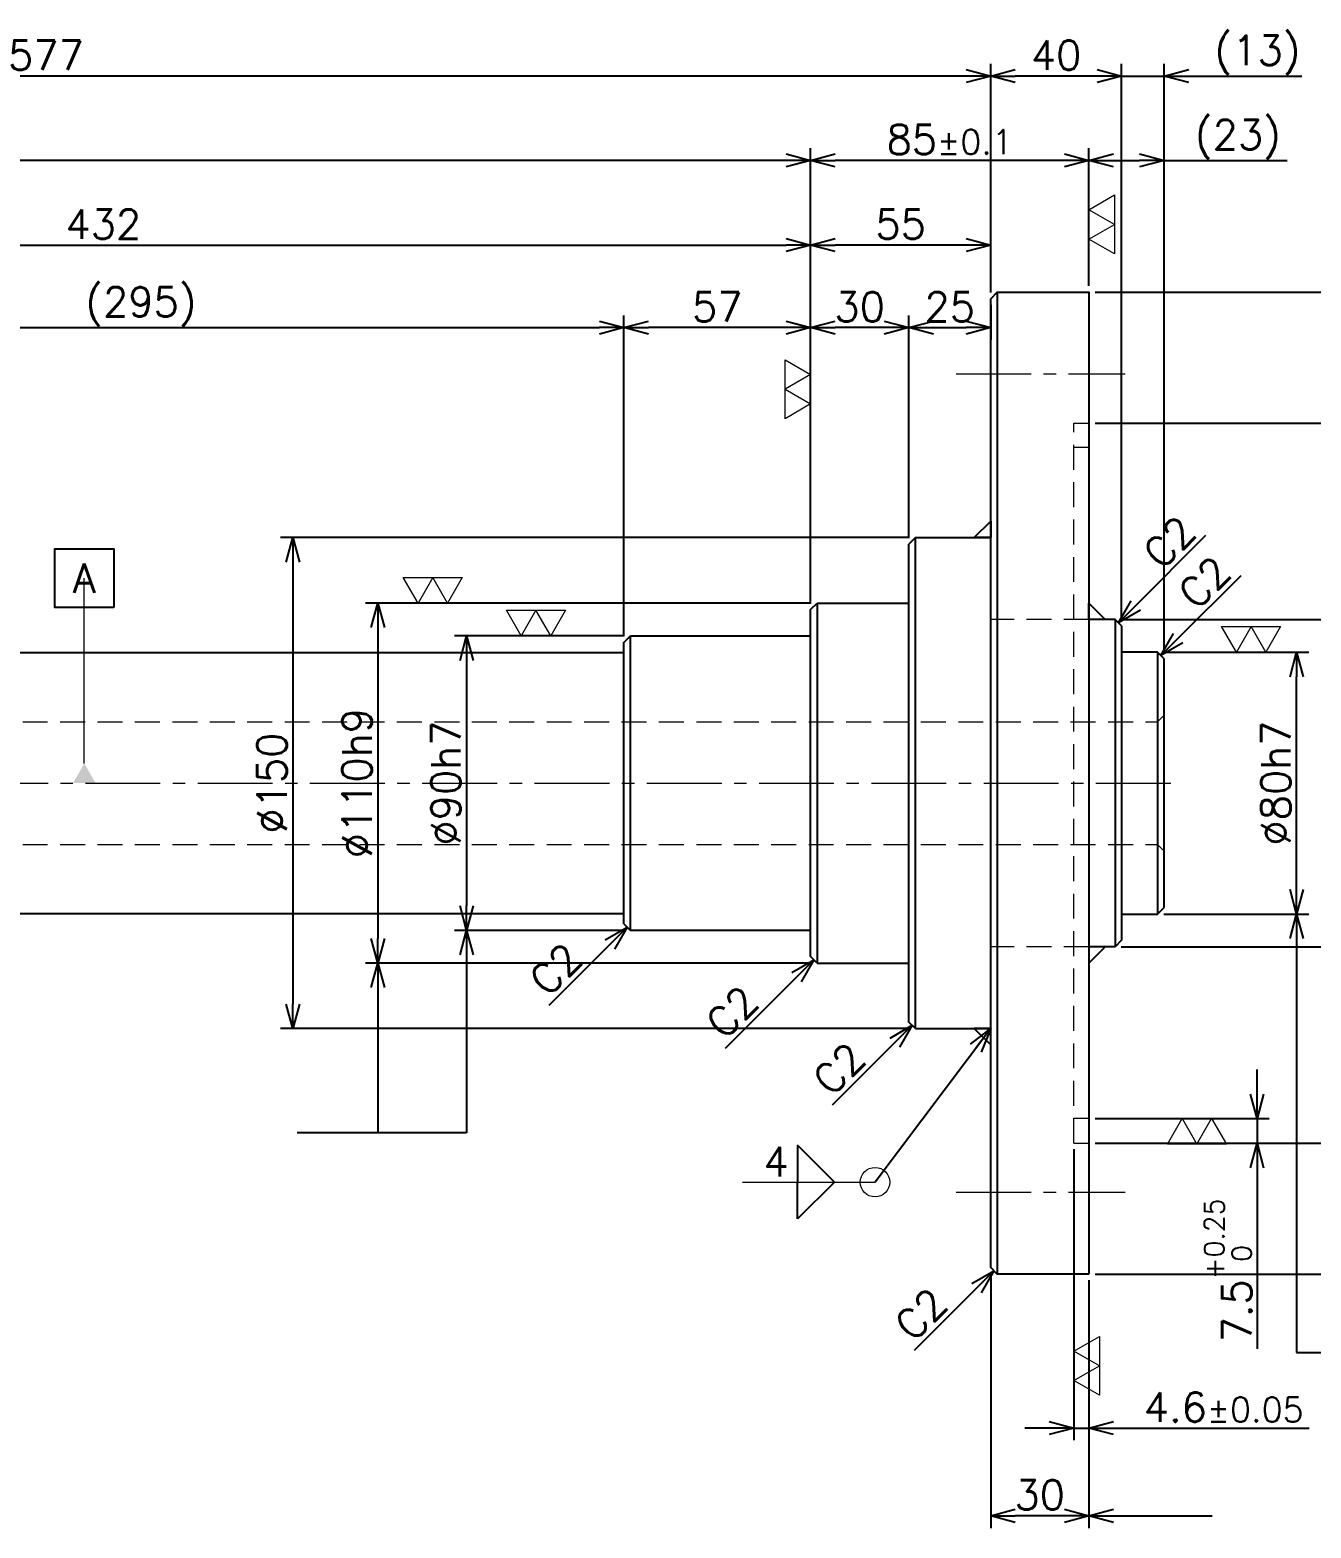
# Model space of a CAD drawing. Header units: millimetres. Extents: x 0 to 1764, y -17 to 1242.
# Drawn here: x 758.7 to 1149.9, y 424.6 to 882.3 of the extents above; entities that cross this region are included whole.
import ezdxf
from ezdxf import colors
from ezdxf.entities.mleader import LeaderData, LeaderLine
from ezdxf.enums import TextEntityAlignment as Align
from ezdxf.math import Vec2, Vec3

# ---------------------------------------------------------------- set-up
doc = ezdxf.new("R2010")
doc.units = ezdxf.units.MM
doc.header["$LTSCALE"] = 1.2
doc.header["$PDMODE"] = 99
doc.header["$PDSIZE"] = 1
doc.linetypes.add('CENTER2', pattern=[28.575, 19.05, -3.175, 3.175, -3.175])
doc.linetypes.add('HIDDEN', pattern=[9.525, 6.35, -3.175])
for name, color, linetype, lineweight in [('04_HIDDEN', 2, 'HIDDEN', 13), ('05_CENTER', 4, 'CENTER2', 13), ('07_TEXT', 3, 'Continuous', 13), ('08_DIM', 3, 'Continuous', 13)]:
    doc.layers.add(name, color=color, linetype=linetype, lineweight=lineweight)
doc.styles.add('KSS_TXT', font='txt.shx', dxfattribs={"bigfont": 'extfont2.shx'})
doc.styles.add('KSS_TXT_S', font='txt.shx', dxfattribs={"height": 2, "bigfont": 'extfont2.shx'})
doc.styles.get("Standard").update_dxf_attribs({"font": 'txt.shx', "bigfont": 'extfont2.shx'})
doc.dimstyles.new('KSS_DIM', dxfattribs={"dimscale": 3, "dimtxt": 3, "dimasz": 2.5, "dimexe": 1.25, "dimexo": 0.625, "dimtad": 1, "dimdsep": 46, "dimtxsty": 'KSS_TXT', "dimblk": 'OPEN30', "dimcen": 0, "dimazin": 2, "dimtfac": 0.75, "dimtmove": 0, "dimatfit": 3, "dimldrblk": 'OPEN30', "dimfxl": 1.25, "dimtolj": 1, "dimarcsym": 0})

# ---------------------------------------------------------------- blocks, each defined once
blk = doc.blocks.new('p1ba02')
for p, q in [((-1.5, 2.6), (1.5, 2.6)), ((0, 0), (-1.5, 2.6)), ((1.5, 2.6), (0, 0)), ((3, 0), (1.5, 2.6)), ((1.5, 2.6), (4.5, 2.6)), ((4.5, 2.6), (3, 0))]:
    blk.add_line(p, q)
blk = doc.blocks.new('_Open30')
at = {"color": 0, "linetype": 'ByBlock', "lineweight": -2}
for p, q in [((-1, 0.268), (0, 0)), ((0, 0), (-1, -0.268)), ((0, 0), (-1, 0))]:
    blk.add_line(p, q, dxfattribs=at)
blk = doc.blocks.new('*D171')
at = {"layer": '08_DIM', "color": 0, "lineweight": -2, "transparency": 16777216}
for p, q in [((645.06, 694.06), (645.06, 795.08)), ((940.06, 697.06), (940.06, 795.08)), ((652.56, 791.33), (932.56, 791.33))]:
    blk.add_line(p, q, dxfattribs=at)
at = {"layer": 'Defpoints', "color": 0, "transparency": 16777216}
for p in [(940.06, 791.33), (645.06, 692.18), (940.06, 695.18)]:
    blk.add_point(p, dxfattribs=at)
at = {"layer": '08_DIM', "color": 0, "lineweight": -2, "transparency": 16777216, "xscale": 7.5, "yscale": 7.5, "zscale": 7.5, "rotation": 180}
blk.add_blockref('_Open30', (645.06, 791.33), dxfattribs=at)
at = {"layer": '08_DIM', "color": 0, "lineweight": -2, "transparency": 16777216, "xscale": 7.5, "yscale": 7.5, "zscale": 7.5}
blk.add_blockref('_Open30', (940.06, 791.33), dxfattribs=at)
at = {"layer": '08_DIM', "color": 0, "transparency": 16777216, "insert": (792.56, 797.72), "char_height": 9, "attachment_point": 5, "style": 'KSS_TXT'}
blk.add_mtext('\\A1;(295)', dxfattribs=at)
blk = doc.blocks.new('*D172')
at = {"layer": '08_DIM', "color": 0, "lineweight": -2, "transparency": 16777216}
for p, q in [((565.06, 692.06), (565.06, 820.31)), ((997.06, 707.06), (997.06, 820.31)), ((572.56, 816.56), (989.56, 816.56))]:
    blk.add_line(p, q, dxfattribs=at)
at = {"layer": 'Defpoints', "color": 0, "transparency": 16777216}
for p in [(997.06, 816.56), (997.06, 705.18), (565.06, 690.18)]:
    blk.add_point(p, dxfattribs=at)
at = {"layer": '08_DIM', "color": 0, "lineweight": -2, "transparency": 16777216, "xscale": 7.5, "yscale": 7.5, "zscale": 7.5, "rotation": 180}
blk.add_blockref('_Open30', (565.06, 816.56), dxfattribs=at)
at = {"layer": '08_DIM', "color": 0, "lineweight": -2, "transparency": 16777216, "xscale": 7.5, "yscale": 7.5, "zscale": 7.5}
blk.add_blockref('_Open30', (997.06, 816.56), dxfattribs=at)
at = {"layer": '08_DIM', "color": 0, "transparency": 16777216, "insert": (781.06, 822.94), "char_height": 9, "attachment_point": 5, "style": 'KSS_TXT'}
blk.add_mtext('\\A1;432', dxfattribs=at)
blk = doc.blocks.new('*D173')
at = {"layer": '08_DIM', "color": 0, "lineweight": -2, "transparency": 16777216}
for p, q in [((1052.06, 802.06), (1052.06, 871.94)), ((1092.06, 702.06), (1092.06, 871.94)), ((1084.56, 868.19), (1059.56, 868.19))]:
    blk.add_line(p, q, dxfattribs=at)
at = {"layer": 'Defpoints', "color": 0, "transparency": 16777216}
for p in [(1052.06, 868.19), (1052.06, 800.18), (1092.06, 700.18)]:
    blk.add_point(p, dxfattribs=at)
at = {"layer": '08_DIM', "color": 0, "lineweight": -2, "transparency": 16777216, "xscale": 7.5, "yscale": 7.5, "zscale": 7.5, "rotation": 180}
blk.add_blockref('_Open30', (1052.06, 868.19), dxfattribs=at)
at = {"layer": '08_DIM', "color": 0, "lineweight": -2, "transparency": 16777216, "xscale": 7.5, "yscale": 7.5, "zscale": 7.5}
blk.add_blockref('_Open30', (1092.06, 868.19), dxfattribs=at)
at = {"layer": '08_DIM', "color": 0, "transparency": 16777216, "insert": (1072.06, 874.57), "char_height": 9, "attachment_point": 5, "style": 'KSS_TXT'}
blk.add_mtext('\\A1;40', dxfattribs=at)
blk = doc.blocks.new('*D174')
at = {"layer": '08_DIM', "color": 0, "lineweight": -2, "transparency": 16777216}
for p, q in [((1092.06, 702.06), (1092.06, 871.94)), ((1105.06, 692.06), (1105.06, 871.94)), ((1084.56, 868.19), (1077.06, 868.19)), ((1092.06, 868.19), (1105.06, 868.19)), ((1112.56, 868.19), (1147.06, 868.19))]:
    blk.add_line(p, q, dxfattribs=at)
at = {"layer": 'Defpoints', "color": 0, "transparency": 16777216}
for p in [(1105.06, 868.19), (1092.06, 700.18), (1105.06, 690.18)]:
    blk.add_point(p, dxfattribs=at)
at = {"layer": '08_DIM', "color": 0, "lineweight": -2, "transparency": 16777216, "xscale": 7.5, "yscale": 7.5, "zscale": 7.5}
blk.add_blockref('_Open30', (1092.06, 868.19), dxfattribs=at)
at = {"layer": '08_DIM', "color": 0, "lineweight": -2, "transparency": 16777216, "xscale": 7.5, "yscale": 7.5, "zscale": 7.5, "rotation": 180}
blk.add_blockref('_Open30', (1105.06, 868.19), dxfattribs=at)
at = {"layer": '08_DIM', "color": 0, "transparency": 16777216, "insert": (1133.56, 874.57), "char_height": 9, "attachment_point": 5, "style": 'KSS_TXT'}
blk.add_mtext('\\A1;(13)', dxfattribs=at)
blk = doc.blocks.new('*D175')
at = {"layer": '08_DIM', "color": 0, "lineweight": -2, "transparency": 16777216}
for p, q in [((475.06, 687.06), (475.06, 871.94)), ((1052.06, 802.06), (1052.06, 871.94)), ((1044.56, 868.19), (482.56, 868.19))]:
    blk.add_line(p, q, dxfattribs=at)
at = {"layer": 'Defpoints', "color": 0, "transparency": 16777216}
for p in [(475.06, 868.19), (1052.06, 800.18), (475.06, 685.18)]:
    blk.add_point(p, dxfattribs=at)
at = {"layer": '08_DIM', "color": 0, "lineweight": -2, "transparency": 16777216, "xscale": 7.5, "yscale": 7.5, "zscale": 7.5, "rotation": 180}
blk.add_blockref('_Open30', (475.06, 868.19), dxfattribs=at)
at = {"layer": '08_DIM', "color": 0, "lineweight": -2, "transparency": 16777216, "xscale": 7.5, "yscale": 7.5, "zscale": 7.5}
blk.add_blockref('_Open30', (1052.06, 868.19), dxfattribs=at)
at = {"layer": '08_DIM', "color": 0, "transparency": 16777216, "insert": (763.56, 874.57), "char_height": 9, "attachment_point": 5, "style": 'KSS_TXT'}
blk.add_mtext('\\A1;577', dxfattribs=at)
blk = doc.blocks.new('*D176')
at = {"layer": '08_DIM', "color": 0, "lineweight": -2, "transparency": 16777216}
for p, q in [((1052.06, 798.31), (1052.06, 787.58)), ((1027.06, 727.06), (1027.06, 795.08)), ((1034.56, 791.33), (1044.56, 791.33))]:
    blk.add_line(p, q, dxfattribs=at)
at = {"layer": 'Defpoints', "color": 0, "transparency": 16777216}
for p in [(1052.06, 800.18), (1052.06, 791.33), (1027.06, 725.18)]:
    blk.add_point(p, dxfattribs=at)
at = {"layer": '08_DIM', "color": 0, "lineweight": -2, "transparency": 16777216, "xscale": 7.5, "yscale": 7.5, "zscale": 7.5, "rotation": 180}
blk.add_blockref('_Open30', (1027.06, 791.33), dxfattribs=at)
at = {"layer": '08_DIM', "color": 0, "lineweight": -2, "transparency": 16777216, "xscale": 7.5, "yscale": 7.5, "zscale": 7.5}
blk.add_blockref('_Open30', (1052.06, 791.33), dxfattribs=at)
at = {"layer": '08_DIM', "color": 0, "transparency": 16777216, "insert": (1039.56, 797.72), "char_height": 9, "attachment_point": 5, "style": 'KSS_TXT'}
blk.add_mtext('\\A1;25', dxfattribs=at)
blk = doc.blocks.new('*D177')
at = {"layer": '08_DIM', "color": 0, "lineweight": -2, "transparency": 16777216}
for p, q in [((997.06, 707.06), (997.06, 846.19)), ((1074.56, 842.44), (1004.56, 842.44)), ((1082.06, 804.06), (1082.06, 846.19))]:
    blk.add_line(p, q, dxfattribs=at)
at = {"layer": 'Defpoints', "color": 0, "transparency": 16777216}
for p in [(997.06, 842.44), (1082.06, 802.18), (997.06, 705.18)]:
    blk.add_point(p, dxfattribs=at)
at = {"layer": '08_DIM', "color": 0, "lineweight": -2, "transparency": 16777216, "xscale": 7.5, "yscale": 7.5, "zscale": 7.5, "rotation": 180}
blk.add_blockref('_Open30', (997.06, 842.44), dxfattribs=at)
at = {"layer": '08_DIM', "color": 0, "lineweight": -2, "transparency": 16777216, "xscale": 7.5, "yscale": 7.5, "zscale": 7.5}
blk.add_blockref('_Open30', (1082.06, 842.44), dxfattribs=at)
at = {"layer": '08_DIM', "color": 0, "transparency": 16777216, "insert": (1039.56, 848.82), "char_height": 9, "attachment_point": 5, "style": 'KSS_TXT'}
blk.add_mtext('85{\\H7.500000;%%p0.1}', dxfattribs=at)
blk = doc.blocks.new('*D178')
at = {"layer": '08_DIM', "color": 0, "lineweight": -2, "transparency": 16777216}
for p, q in [((940.06, 697.06), (940.06, 795.08)), ((997.06, 707.06), (997.06, 795.08)), ((989.56, 791.33), (947.56, 791.33))]:
    blk.add_line(p, q, dxfattribs=at)
at = {"layer": 'Defpoints', "color": 0, "transparency": 16777216}
for p in [(940.06, 791.33), (997.06, 705.18), (940.06, 695.18)]:
    blk.add_point(p, dxfattribs=at)
at = {"layer": '08_DIM', "color": 0, "lineweight": -2, "transparency": 16777216, "xscale": 7.5, "yscale": 7.5, "zscale": 7.5, "rotation": 180}
blk.add_blockref('_Open30', (940.06, 791.33), dxfattribs=at)
at = {"layer": '08_DIM', "color": 0, "lineweight": -2, "transparency": 16777216, "xscale": 7.5, "yscale": 7.5, "zscale": 7.5}
blk.add_blockref('_Open30', (997.06, 791.33), dxfattribs=at)
at = {"layer": '08_DIM', "color": 0, "transparency": 16777216, "insert": (968.56, 797.72), "char_height": 9, "attachment_point": 5, "style": 'KSS_TXT'}
blk.add_mtext('\\A1;57', dxfattribs=at)
blk = doc.blocks.new('*D179')
at = {"layer": '08_DIM', "color": 0, "lineweight": -2, "transparency": 16777216}
for p, q in [((475.06, 687.06), (475.06, 846.19)), ((989.56, 842.44), (482.56, 842.44)), ((997.06, 707.06), (997.06, 846.19))]:
    blk.add_line(p, q, dxfattribs=at)
at = {"layer": 'Defpoints', "color": 0, "transparency": 16777216}
for p in [(475.06, 842.44), (997.06, 705.18), (475.06, 685.18)]:
    blk.add_point(p, dxfattribs=at)
at = {"layer": '08_DIM', "color": 0, "lineweight": -2, "transparency": 16777216, "xscale": 7.5, "yscale": 7.5, "zscale": 7.5, "rotation": 180}
blk.add_blockref('_Open30', (475.06, 842.44), dxfattribs=at)
at = {"layer": '08_DIM', "color": 0, "lineweight": -2, "transparency": 16777216, "xscale": 7.5, "yscale": 7.5, "zscale": 7.5}
blk.add_blockref('_Open30', (997.06, 842.44), dxfattribs=at)
at = {"layer": '08_DIM', "color": 0, "transparency": 16777216, "insert": (736.06, 848.82), "char_height": 9, "attachment_point": 5, "style": 'KSS_TXT'}
blk.add_mtext('\\A1;522', dxfattribs=at)
blk = doc.blocks.new('*D186')
at = {"layer": '08_DIM', "color": 0, "lineweight": -2, "transparency": 16777216}
for p, q in [((1104.93, 692.18), (1149.24, 692.18)), ((1145.49, 619.68), (1145.49, 684.68)), ((1104.93, 612.18), (1149.24, 612.18))]:
    blk.add_line(p, q, dxfattribs=at)
at = {"layer": 'Defpoints', "color": 0, "transparency": 16777216}
for p in [(1103.06, 692.18), (1145.49, 692.18), (1103.06, 612.18)]:
    blk.add_point(p, dxfattribs=at)
at = {"layer": '08_DIM', "color": 0, "lineweight": -2, "transparency": 16777216, "xscale": 7.5, "yscale": 7.5, "zscale": 7.5}
for p, rotation in [((1145.49, 692.18), 90), ((1145.49, 612.18), 270)]:
    blk.add_blockref('_Open30', p, dxfattribs=dict(at, rotation=rotation))
at = {"layer": '08_DIM', "color": 0, "transparency": 16777216, "insert": (1139.12, 652.18), "char_height": 9, "attachment_point": 5, "rotation": 90, "style": 'KSS_TXT'}
blk.add_mtext('\\A1;%%C80h7', dxfattribs=at)
blk = doc.blocks.new('*D187')
at = {"layer": '08_DIM', "color": 0, "lineweight": -2, "transparency": 16777216}
for p, q in [((1167.83, 702.18), (1167.83, 818.88)), ((1091.93, 702.18), (1171.58, 702.18)), ((1167.83, 609.68), (1167.83, 694.68)), ((1091.93, 602.18), (1171.58, 602.18))]:
    blk.add_line(p, q, dxfattribs=at)
at = {"layer": 'Defpoints', "color": 0, "transparency": 16777216}
for p in [(1090.06, 702.18), (1167.83, 702.18), (1090.06, 602.18)]:
    blk.add_point(p, dxfattribs=at)
at = {"layer": '08_DIM', "color": 0, "lineweight": -2, "transparency": 16777216, "xscale": 7.5, "yscale": 7.5, "zscale": 7.5}
for p, rotation in [((1167.83, 702.18), 90), ((1167.83, 602.18), 270)]:
    blk.add_blockref('_Open30', p, dxfattribs=dict(at, rotation=rotation))
at = {"layer": '08_DIM', "color": 0, "transparency": 16777216, "char_height": 9, "attachment_point": 5, "rotation": 90, "style": 'KSS_TXT'}
for s, insert in [('\\A1;(フランジ圧入後溶接)', (1174.2, 764.28)), ('\\A1;%%C100', (1161.45, 764.28))]:
    blk.add_mtext(s, dxfattribs=dict(at, insert=insert))
blk = doc.blocks.new('*D188')
at = {"layer": '08_DIM', "color": 0, "lineweight": -2, "transparency": 16777216}
for p, q in [((1133.41, 557.18), (1133.41, 564.68)), ((1083.93, 549.68), (1137.16, 549.68)), ((1133.41, 549.68), (1133.41, 542.18)), ((1083.93, 542.18), (1137.16, 542.18)), ((1133.41, 534.68), (1133.41, 479.37))]:
    blk.add_line(p, q, dxfattribs=at)
at = {"layer": 'Defpoints', "color": 0, "transparency": 16777216}
for p in [(1082.06, 549.68), (1082.06, 542.18), (1133.41, 542.18)]:
    blk.add_point(p, dxfattribs=at)
at = {"layer": '08_DIM', "color": 0, "lineweight": -2, "transparency": 16777216, "xscale": 7.5, "yscale": 7.5, "zscale": 7.5}
for p, rotation in [((1133.41, 549.68), 270), ((1133.41, 542.18), 90)]:
    blk.add_blockref('_Open30', p, dxfattribs=dict(at, rotation=rotation))
at = {"layer": '08_DIM', "color": 0, "transparency": 16777216, "insert": (1124.53, 503.27), "char_height": 9, "attachment_point": 5, "rotation": 90, "style": 'KSS_TXT'}
blk.add_mtext('7.5{\\H6.000000;\\S+0.25^  0;}', dxfattribs=at)
blk = doc.blocks.new('*D189')
at = {"layer": '08_DIM', "color": 0, "lineweight": -2, "transparency": 16777216}
for p, q in [((1083.93, 762.18), (1195.07, 762.18)), ((1191.32, 754.68), (1191.32, 549.68)), ((1083.93, 542.18), (1195.07, 542.18))]:
    blk.add_line(p, q, dxfattribs=at)
at = {"layer": 'Defpoints', "color": 0, "transparency": 16777216}
for p in [(1082.06, 762.18), (1082.06, 542.18), (1191.32, 542.18)]:
    blk.add_point(p, dxfattribs=at)
at = {"layer": '08_DIM', "color": 0, "lineweight": -2, "transparency": 16777216, "xscale": 7.5, "yscale": 7.5, "zscale": 7.5}
for p, rotation in [((1191.32, 762.18), 90), ((1191.32, 542.18), 270)]:
    blk.add_blockref('_Open30', p, dxfattribs=dict(at, rotation=rotation))
at = {"layer": '08_DIM', "color": 0, "transparency": 16777216, "insert": (1182.44, 652.18), "char_height": 9, "attachment_point": 5, "rotation": 90, "style": 'KSS_TXT'}
blk.add_mtext('%%C220{\\H6.000000;\\S+0.1^  0;}', dxfattribs=at)
blk = doc.blocks.new('*D190')
at = {"layer": '08_DIM', "color": 0, "lineweight": -2, "transparency": 16777216}
for p, q in [((1083.93, 802.18), (1220.41, 802.18)), ((1216.66, 794.68), (1216.66, 509.68)), ((1083.93, 502.18), (1220.41, 502.18))]:
    blk.add_line(p, q, dxfattribs=at)
at = {"layer": 'Defpoints', "color": 0, "transparency": 16777216}
for p in [(1082.06, 802.18), (1082.06, 502.18), (1216.66, 502.18)]:
    blk.add_point(p, dxfattribs=at)
at = {"layer": '08_DIM', "color": 0, "lineweight": -2, "transparency": 16777216, "xscale": 7.5, "yscale": 7.5, "zscale": 7.5}
for p, rotation in [((1216.66, 802.18), 90), ((1216.66, 502.18), 270)]:
    blk.add_blockref('_Open30', p, dxfattribs=dict(at, rotation=rotation))
at = {"layer": '08_DIM', "color": 0, "transparency": 16777216, "insert": (1210.29, 652.18), "char_height": 9, "attachment_point": 5, "rotation": 90, "style": 'KSS_TXT'}
blk.add_mtext('\\A1;%%C300', dxfattribs=at)
blk = doc.blocks.new('*D191')
at = {"layer": '08_DIM', "color": 0, "lineweight": -2, "transparency": 16777216}
for p, q in [((1027.18, 727.18), (835.21, 727.18)), ((838.96, 719.68), (838.96, 584.68)), ((1027.18, 577.18), (835.21, 577.18))]:
    blk.add_line(p, q, dxfattribs=at)
at = {"layer": 'Defpoints', "color": 0, "transparency": 16777216}
for p in [(1029.06, 727.18), (838.96, 577.18), (1029.06, 577.18)]:
    blk.add_point(p, dxfattribs=at)
at = {"layer": '08_DIM', "color": 0, "lineweight": -2, "transparency": 16777216, "xscale": 7.5, "yscale": 7.5, "zscale": 7.5}
for p, rotation in [((838.96, 727.18), 90), ((838.96, 577.18), 270)]:
    blk.add_blockref('_Open30', p, dxfattribs=dict(at, rotation=rotation))
at = {"layer": '08_DIM', "color": 0, "transparency": 16777216, "insert": (832.58, 652.18), "char_height": 9, "attachment_point": 5, "rotation": 90, "style": 'KSS_TXT'}
blk.add_mtext('\\A1;%%C150', dxfattribs=at)
blk = doc.blocks.new('*D192')
at = {"layer": '08_DIM', "color": 0, "lineweight": -2, "transparency": 16777216}
for p, q in [((940.18, 697.18), (888.28, 697.18)), ((892.03, 689.68), (892.03, 614.68)), ((940.18, 607.18), (888.28, 607.18))]:
    blk.add_line(p, q, dxfattribs=at)
at = {"layer": 'Defpoints', "color": 0, "transparency": 16777216}
for p in [(942.06, 697.18), (892.03, 607.18), (942.06, 607.18)]:
    blk.add_point(p, dxfattribs=at)
at = {"layer": '08_DIM', "color": 0, "lineweight": -2, "transparency": 16777216, "xscale": 7.5, "yscale": 7.5, "zscale": 7.5}
for p, rotation in [((892.03, 697.18), 90), ((892.03, 607.18), 270)]:
    blk.add_blockref('_Open30', p, dxfattribs=dict(at, rotation=rotation))
at = {"layer": '08_DIM', "color": 0, "transparency": 16777216, "insert": (885.65, 652.18), "char_height": 9, "attachment_point": 5, "rotation": 90, "style": 'KSS_TXT'}
blk.add_mtext('\\A1;%%C90h7', dxfattribs=at)
blk = doc.blocks.new('*D193')
at = {"layer": '08_DIM', "color": 0, "lineweight": -2, "transparency": 16777216}
for p, q in [((997.18, 707.18), (861.16, 707.18)), ((864.91, 699.68), (864.91, 604.68)), ((997.18, 597.18), (861.16, 597.18))]:
    blk.add_line(p, q, dxfattribs=at)
at = {"layer": 'Defpoints', "color": 0, "transparency": 16777216}
for p in [(999.06, 707.18), (864.91, 597.18), (999.06, 597.18)]:
    blk.add_point(p, dxfattribs=at)
at = {"layer": '08_DIM', "color": 0, "lineweight": -2, "transparency": 16777216, "xscale": 7.5, "yscale": 7.5, "zscale": 7.5}
for p, rotation in [((864.91, 707.18), 90), ((864.91, 597.18), 270)]:
    blk.add_blockref('_Open30', p, dxfattribs=dict(at, rotation=rotation))
at = {"layer": '08_DIM', "color": 0, "transparency": 16777216, "insert": (858.53, 652.18), "char_height": 9, "attachment_point": 5, "rotation": 90, "style": 'KSS_TXT'}
blk.add_mtext('\\A1;%%C110h9', dxfattribs=at)
blk = doc.blocks.new('*D194')
at = {"layer": '08_DIM', "color": 0, "lineweight": -2, "transparency": 16777216}
for p, q in [((1077.46, 540.31), (1077.46, 451.39)), ((1082.06, 500.31), (1082.06, 451.39)), ((1069.96, 455.14), (1062.46, 455.14)), ((1077.46, 455.14), (1082.06, 455.14)), ((1089.56, 455.14), (1149.37, 455.14))]:
    blk.add_line(p, q, dxfattribs=at)
at = {"layer": 'Defpoints', "color": 0, "transparency": 16777216}
for p in [(1077.46, 542.18), (1082.06, 502.18), (1082.06, 455.14)]:
    blk.add_point(p, dxfattribs=at)
at = {"layer": '08_DIM', "color": 0, "lineweight": -2, "transparency": 16777216, "xscale": 7.5, "yscale": 7.5, "zscale": 7.5}
blk.add_blockref('_Open30', (1077.46, 455.14), dxfattribs=at)
at = {"layer": '08_DIM', "color": 0, "lineweight": -2, "transparency": 16777216, "xscale": 7.5, "yscale": 7.5, "zscale": 7.5, "rotation": 180}
blk.add_blockref('_Open30', (1082.06, 455.14), dxfattribs=at)
at = {"layer": '08_DIM', "color": 0, "transparency": 16777216, "insert": (1123.22, 461.52), "char_height": 9, "attachment_point": 5, "style": 'KSS_TXT'}
blk.add_mtext('4.6{\\H7.500000;%%p0.05}', dxfattribs=at)
blk = doc.blocks.new('*D195')
at = {"layer": '08_DIM', "color": 0, "lineweight": -2, "transparency": 16777216}
blk.add_line((1109.36, 696.48), (1128.53, 715.65), dxfattribs=at)
at = {"layer": 'Defpoints', "color": 0, "transparency": 16777216}
for p in [(1139.74, 726.86), (1139.74, 726.86), (1104.06, 691.18)]:
    blk.add_point(p, dxfattribs=at)
at = {"layer": '08_DIM', "color": 0, "lineweight": -2, "transparency": 16777216, "xscale": 7.5, "yscale": 7.5, "zscale": 7.5, "rotation": 225}
blk.add_blockref('_Open30', (1104.06, 691.18), dxfattribs=at)
at = {"layer": '08_DIM', "color": 0, "transparency": 16777216, "insert": (1117.39, 713.53), "char_height": 9, "attachment_point": 5, "rotation": 45, "style": 'KSS_TXT'}
blk.add_mtext('\\A1;C2', dxfattribs=at)
blk = doc.blocks.new('*D196')
at = {"layer": '08_DIM', "color": 0, "lineweight": -2, "transparency": 16777216}
blk.add_line((1096.36, 706.48), (1117.81, 727.93), dxfattribs=at)
at = {"layer": 'Defpoints', "color": 0, "transparency": 16777216}
for p in [(1131.3, 741.42), (1131.3, 741.42), (1091.06, 701.18)]:
    blk.add_point(p, dxfattribs=at)
at = {"layer": '08_DIM', "color": 0, "lineweight": -2, "transparency": 16777216, "xscale": 7.5, "yscale": 7.5, "zscale": 7.5, "rotation": 224.9999999999998}
blk.add_blockref('_Open30', (1091.06, 701.18), dxfattribs=at)
at = {"layer": '08_DIM', "color": 0, "transparency": 16777216, "insert": (1106.67, 725.81), "char_height": 9, "attachment_point": 5, "rotation": 45, "style": 'KSS_TXT'}
blk.add_mtext('\\A1;C2', dxfattribs=at)
blk = doc.blocks.new('*D197')
at = {"layer": '08_DIM', "color": 0, "lineweight": -2, "transparency": 16777216}
blk.add_line((1022.76, 572.88), (1003.67, 553.79), dxfattribs=at)
at = {"layer": 'Defpoints', "color": 0, "transparency": 16777216}
for p in [(1028.06, 578.18), (980.86, 530.99), (980.86, 530.99)]:
    blk.add_point(p, dxfattribs=at)
at = {"layer": '08_DIM', "color": 0, "lineweight": -2, "transparency": 16777216, "xscale": 7.5, "yscale": 7.5, "zscale": 7.5, "rotation": 45}
blk.add_blockref('_Open30', (1028.06, 578.18), dxfattribs=at)
at = {"layer": '08_DIM', "color": 0, "transparency": 16777216, "insert": (1005.79, 564.92), "char_height": 9, "attachment_point": 5, "rotation": 45, "style": 'KSS_TXT'}
blk.add_mtext('\\A1;C2', dxfattribs=at)
blk = doc.blocks.new('*D198')
at = {"layer": '08_DIM', "color": 0, "lineweight": -2, "transparency": 16777216}
blk.add_line((992.76, 592.88), (971.01, 571.13), dxfattribs=at)
at = {"layer": 'Defpoints', "color": 0, "transparency": 16777216}
for p in [(998.06, 598.18), (957.21, 557.33), (957.21, 557.33)]:
    blk.add_point(p, dxfattribs=at)
at = {"layer": '08_DIM', "color": 0, "lineweight": -2, "transparency": 16777216, "xscale": 7.5, "yscale": 7.5, "zscale": 7.5, "rotation": 45}
blk.add_blockref('_Open30', (998.06, 598.18), dxfattribs=at)
at = {"layer": '08_DIM', "color": 0, "transparency": 16777216, "insert": (973.13, 582.26), "char_height": 9, "attachment_point": 5, "rotation": 45, "style": 'KSS_TXT'}
blk.add_mtext('\\A1;C2', dxfattribs=at)
blk = doc.blocks.new('*D199')
at = {"layer": '08_DIM', "color": 0, "lineweight": -2, "transparency": 16777216}
blk.add_line((935.76, 602.88), (917.08, 584.2), dxfattribs=at)
at = {"layer": 'Defpoints', "color": 0, "transparency": 16777216}
for p in [(941.06, 608.18), (906.35, 573.48), (906.35, 573.48)]:
    blk.add_point(p, dxfattribs=at)
at = {"layer": '08_DIM', "color": 0, "lineweight": -2, "transparency": 16777216, "xscale": 7.5, "yscale": 7.5, "zscale": 7.5, "rotation": 45}
blk.add_blockref('_Open30', (941.06, 608.18), dxfattribs=at)
at = {"layer": '08_DIM', "color": 0, "transparency": 16777216, "insert": (919.2, 595.34), "char_height": 9, "attachment_point": 5, "rotation": 45, "style": 'KSS_TXT'}
blk.add_mtext('\\A1;C2', dxfattribs=at)
blk = doc.blocks.new('*D202')
at = {"layer": '08_DIM', "color": 0, "lineweight": -2, "transparency": 16777216}
for p, q in [((1082.06, 804.06), (1082.06, 846.19)), ((1089.56, 842.44), (1097.56, 842.44)), ((1105.06, 692.06), (1105.06, 846.19)), ((1105.06, 842.44), (1142.56, 842.44))]:
    blk.add_line(p, q, dxfattribs=at)
at = {"layer": 'Defpoints', "color": 0, "transparency": 16777216}
for p in [(1105.06, 842.44), (1082.06, 802.18), (1105.06, 690.18)]:
    blk.add_point(p, dxfattribs=at)
at = {"layer": '08_DIM', "color": 0, "lineweight": -2, "transparency": 16777216, "xscale": 7.5, "yscale": 7.5, "zscale": 7.5, "rotation": 180}
blk.add_blockref('_Open30', (1082.06, 842.44), dxfattribs=at)
at = {"layer": '08_DIM', "color": 0, "lineweight": -2, "transparency": 16777216, "xscale": 7.5, "yscale": 7.5, "zscale": 7.5}
blk.add_blockref('_Open30', (1105.06, 842.44), dxfattribs=at)
at = {"layer": '08_DIM', "color": 0, "transparency": 16777216, "insert": (1127.56, 848.81), "char_height": 9, "attachment_point": 5, "style": 'KSS_TXT'}
blk.add_mtext('\\A1;(23)', dxfattribs=at)
blk = doc.blocks.new('*D203')
at = {"layer": '08_DIM', "color": 0, "lineweight": -2, "transparency": 16777216}
for p, q in [((1052.06, 502.31), (1052.06, 424.58)), ((1082.06, 500.31), (1082.06, 424.58)), ((1074.56, 428.33), (1059.56, 428.33))]:
    blk.add_line(p, q, dxfattribs=at)
at = {"layer": 'Defpoints', "color": 0, "transparency": 16777216}
for p in [(1052.06, 504.18), (1082.06, 502.18), (1052.06, 428.33)]:
    blk.add_point(p, dxfattribs=at)
at = {"layer": '08_DIM', "color": 0, "lineweight": -2, "transparency": 16777216, "xscale": 7.5, "yscale": 7.5, "zscale": 7.5, "rotation": 180}
blk.add_blockref('_Open30', (1052.06, 428.33), dxfattribs=at)
at = {"layer": '08_DIM', "color": 0, "lineweight": -2, "transparency": 16777216, "xscale": 7.5, "yscale": 7.5, "zscale": 7.5}
blk.add_blockref('_Open30', (1082.06, 428.33), dxfattribs=at)
at = {"layer": '08_DIM', "color": 0, "transparency": 16777216, "insert": (1067.06, 434.71), "char_height": 9, "attachment_point": 5, "style": 'KSS_TXT'}
blk.add_mtext('\\A1;30', dxfattribs=at)
blk = doc.blocks.new('*D204')
at = {"layer": '08_DIM', "color": 0, "lineweight": -2, "transparency": 16777216}
blk.add_line((1047.76, 497.88), (1028.67, 478.79), dxfattribs=at)
at = {"layer": 'Defpoints', "color": 0, "transparency": 16777216}
for p in [(1053.06, 503.18), (1005.86, 455.99), (1005.86, 455.99)]:
    blk.add_point(p, dxfattribs=at)
at = {"layer": '08_DIM', "color": 0, "lineweight": -2, "transparency": 16777216, "xscale": 7.5, "yscale": 7.5, "zscale": 7.5, "rotation": 45}
blk.add_blockref('_Open30', (1053.06, 503.18), dxfattribs=at)
at = {"layer": '08_DIM', "color": 0, "transparency": 16777216, "insert": (1030.79, 489.92), "char_height": 9, "attachment_point": 5, "rotation": 45, "style": 'KSS_TXT'}
blk.add_mtext('\\A1;C2', dxfattribs=at)
blk = doc.blocks.new('*D205')
at = {"layer": '08_DIM', "color": 0, "lineweight": -2, "transparency": 16777216}
for p, q in [((997.06, 707.06), (997.06, 795.08)), ((1027.06, 727.06), (1027.06, 795.08)), ((1019.56, 791.33), (1004.56, 791.33))]:
    blk.add_line(p, q, dxfattribs=at)
at = {"layer": 'Defpoints', "color": 0, "transparency": 16777216}
for p in [(997.06, 791.33), (1027.06, 725.18), (997.06, 705.18)]:
    blk.add_point(p, dxfattribs=at)
at = {"layer": '08_DIM', "color": 0, "lineweight": -2, "transparency": 16777216, "xscale": 7.5, "yscale": 7.5, "zscale": 7.5, "rotation": 180}
blk.add_blockref('_Open30', (997.06, 791.33), dxfattribs=at)
at = {"layer": '08_DIM', "color": 0, "lineweight": -2, "transparency": 16777216, "xscale": 7.5, "yscale": 7.5, "zscale": 7.5}
blk.add_blockref('_Open30', (1027.06, 791.33), dxfattribs=at)
at = {"layer": '08_DIM', "color": 0, "transparency": 16777216, "insert": (1012.06, 797.71), "char_height": 9, "attachment_point": 5, "style": 'KSS_TXT'}
blk.add_mtext('\\A1;30', dxfattribs=at)
blk = doc.blocks.new('*D206')
at = {"layer": '08_DIM', "color": 0, "lineweight": -2, "transparency": 16777216}
for p, q in [((997.06, 707.06), (997.06, 820.31)), ((1052.06, 802.06), (1052.06, 820.31)), ((1044.56, 816.56), (1004.56, 816.56))]:
    blk.add_line(p, q, dxfattribs=at)
at = {"layer": 'Defpoints', "color": 0, "transparency": 16777216}
for p in [(997.06, 816.56), (1052.06, 800.18), (997.06, 705.18)]:
    blk.add_point(p, dxfattribs=at)
at = {"layer": '08_DIM', "color": 0, "lineweight": -2, "transparency": 16777216, "xscale": 7.5, "yscale": 7.5, "zscale": 7.5, "rotation": 180}
blk.add_blockref('_Open30', (997.06, 816.56), dxfattribs=at)
at = {"layer": '08_DIM', "color": 0, "lineweight": -2, "transparency": 16777216, "xscale": 7.5, "yscale": 7.5, "zscale": 7.5}
blk.add_blockref('_Open30', (1052.06, 816.56), dxfattribs=at)
at = {"layer": '08_DIM', "color": 0, "transparency": 16777216, "insert": (1024.56, 822.95), "char_height": 9, "attachment_point": 5, "style": 'KSS_TXT'}
blk.add_mtext('\\A1;55', dxfattribs=at)
blk = doc.blocks.new('AM_DATUM')
at = {"transparency": 16777216}
blk.add_lwpolyline([(3, -3), (-3, -3), (-3, 3), (3, 3)], close=True, dxfattribs=at)
blk.add_attdef('DATUM', text='', height=3, dxfattribs=at).set_placement((0, 0), align=Align.MIDDLE)
blk = doc.blocks.new('_DatumFilled')
at = {"color": 0, "linetype": 'ByBlock'}
blk.add_solid([(0, 0.577), (-1, 0), (0, -0.577)], dxfattribs=at)
blk = doc.blocks.new('Weld-line')
blk.add_line((0, 0), (1, 0))

msp = doc.modelspace()

# ---------------------------------------------------------------- linework, layer by layer
for p, q in [((1054.059, 802.181), (1054.059, 502.181)), ((1090.059, 702.181), (1090.059, 602.181))]:
    msp.add_line(p, q)
at = {"color": 0}
for p, q in [((1029.059, 727.181), (1027.059, 725.181)), ((1027.059, 579.181), (1027.059, 725.181)), ((1029.059, 727.181), (1052.059, 727.181)), ((1029.059, 577.181), (1029.059, 727.181)), ((997.059, 705.181), (999.059, 707.181)), ((997.059, 599.181), (997.059, 705.181)), ((999.059, 707.181), (999.059, 597.181)), ((999.059, 707.181), (1027.059, 707.181)), ((1090.059, 702.181), (1082.059, 702.181)), ((1092.059, 700.181), (1090.059, 702.181)), ((940.059, 695.181), (942.059, 697.181)), ((942.059, 697.181), (997.059, 697.181)), ((942.059, 607.181), (942.059, 697.181)), ((1092.059, 700.181), (1092.059, 604.181)), ((645.059, 692.081), (940.059, 692.081)), ((940.059, 609.181), (940.059, 695.181)), ((1103.059, 692.181), (1092.059, 692.181)), ((1103.059, 692.181), (1103.059, 612.181)), ((1105.059, 690.181), (1103.059, 692.181)), ((1105.059, 614.181), (1105.059, 690.181)), ((1103.059, 612.181), (1105.059, 614.181)), ((940.059, 612.281), (645.059, 612.281)), ((940.059, 609.181), (942.059, 607.181)), ((1092.059, 612.181), (1103.059, 612.181)), ((997.059, 607.181), (942.059, 607.181)), ((1092.059, 604.181), (1090.059, 602.181)), ((1090.059, 602.181), (1082.059, 602.181)), ((999.059, 597.181), (997.059, 599.181)), ((999.059, 597.181), (1027.059, 597.181)), ((1029.059, 577.181), (1027.059, 579.181)), ((1029.059, 577.181), (1052.059, 577.181))]:
    msp.add_line(p, q, dxfattribs=at)
at = {"color": 3}
for p, q in [((1004.363, 530.258), (993.113, 541.508)), ((993.113, 541.508), (993.113, 530.258)), ((1004.363, 530.258), (993.113, 519.008)), ((993.113, 519.008), (993.113, 530.258))]:
    msp.add_line(p, q, dxfattribs=at)
at = {"color": 0}
msp.add_lwpolyline([(1082.059, 502.181), (1082.059, 502.181), (1054.059, 502.181), (1052.059, 504.181), (1052.059, 800.181), (1054.059, 802.181), (1082.059, 802.181), (1082.059, 502.181)], dxfattribs=at)
at = {"color": 3}
for points in [[(1052.059, 727.181), (1047.059, 727.181), (1052.059, 732.181), (1052.059, 732.181)], [(1082.059, 702.181), (1082.059, 707.181), (1087.059, 702.181), (1087.059, 702.181)], [(1082.059, 602.181), (1082.059, 597.181), (1087.059, 602.181), (1087.059, 602.181)], [(1052.059, 577.181), (1047.059, 577.181), (1052.059, 572.181), (1052.059, 572.181)]]:
    msp.add_lwpolyline(points, close=True, dxfattribs=at)
at = {"layer": '04_HIDDEN'}
for p, q in [((1077.459, 542.181), (1077.459, 762.181)), ((1077.459, 762.181), (1082.059, 762.181)), ((1082.059, 754.681), (1077.459, 754.681)), ((1082.059, 702.181), (1052.059, 702.181)), ((1103.059, 670.931), (1105.059, 672.931)), ((493.559, 670.931), (1103.059, 670.931)), ((1103.059, 627.531), (1103.059, 670.931)), ((493.559, 633.431), (1103.059, 633.431)), ((1103.059, 633.431), (1105.059, 631.431)), ((1082.059, 602.181), (1052.059, 602.181)), ((1082.059, 549.681), (1077.459, 549.681)), ((1077.459, 542.181), (1082.059, 542.181))]:
    msp.add_line(p, q, dxfattribs=at)
at = {"layer": '05_CENTER'}
for p, q in [((1041.563, 777.181), (1093.128, 777.181)), ((466.997, 652.181), (1110.57, 652.181)), ((1041.563, 527.181), (1093.128, 527.181))]:
    msp.add_line(p, q, dxfattribs=at)
at = {"layer": '08_DIM'}
msp.add_circle((1016.747, 530.258), 4.5, dxfattribs=at)

# ---------------------------------------------------------------- block references
at = {"layer": '08_DIM', "xscale": 3, "yscale": 3, "zscale": 3}
for p, rotation in [((1082.059, 827.372), 270), ((997.059, 768.009), 89.99999999999999), ((1119.531, 549.681), 180), ((1077.459, 478.638), 270)]:
    msp.add_blockref('p1ba02', p, dxfattribs=dict(at, rotation=rotation))
at = {"layer": '08_DIM'}
for name, p, xscale, yscale, zscale in [('p1ba02', (877.172, 707.181), 3, 3, 3), ('p1ba02', (908.691, 697.181), 3, 3, 3), ('p1ba02', (1127.089, 692.181), 3, 3, 3), ('Weld-line', (976.247, 530.258), 40.49999999999999, 40.49999999999999, 40.49999999999999)]:
    msp.add_blockref(name, p, dxfattribs=dict(at, xscale=xscale, yscale=yscale, zscale=zscale))

# ---------------------------------------------------------------- texts
at = {"layer": '07_TEXT', "style": 'KSS_TXT_S'}
msp.add_text('4', height=9, dxfattribs=at).set_placement((982.664, 532.004))

# ---------------------------------------------------------------- dimensions: what is measured, and where the dimension line sits
at = {"layer": '08_DIM'}
for base, p1, p2, override, picture, middle in [((475.059, 868.193), (1052.059, 800.181), (475.059, 685.181), {"dimarcsym": 1}, '*D175', (763.559, 874.574)), ((1052.059, 868.193), (1092.059, 700.181), (1052.059, 800.181), {"dimarcsym": 1}, '*D173', (1072.059, 874.568)), ((475.059, 842.436), (997.059, 705.181), (475.059, 685.181), {"dimarcsym": 1}, '*D179', (736.059, 848.818)), ((997.059, 842.436), (1082.059, 802.181), (997.059, 705.181), {"dimpost": '', "dimtol": 1, "dimlim": 0, "dimtp": 0.1, "dimtm": 0.1, "dimtfac": 0.833333, "dimtdec": 2, "dimtolj": 0, "dimtzin": 8, "dimarcsym": 1}, '*D177', (1039.559, 848.818)), ((997.059, 816.562), (565.059, 690.181), (997.059, 705.181), {"dimarcsym": 1}, '*D172', (781.059, 822.937)), ((997.059, 816.562), (1052.059, 800.181), (997.059, 705.181), {"dimarcsym": 1}, '*D206', (1024.559, 822.95)), ((940.059, 791.334), (997.059, 705.181), (940.059, 695.181), {"dimarcsym": 1}, '*D178', (968.559, 797.715)), ((997.059, 791.334), (1027.059, 725.181), (997.059, 705.181), {"dimarcsym": 1}, '*D205', (1012.059, 797.709)), ((1052.059, 791.334), (1027.059, 725.181), (1052.059, 800.181), {"dimarcsym": 1}, '*D176', (1039.559, 797.715)), ((1082.059, 455.14), (1077.459, 542.181), (1082.059, 502.181), {"dimtol": 1, "dimtp": 0.05, "dimtm": 0.05, "dimtfac": 0.833333, "dimtolj": 0, "dimarcsym": 1}, '*D194', (1123.216, 461.515)), ((1052.059, 428.331), (1082.059, 502.181), (1052.059, 504.181), {"dimarcsym": 1}, '*D203', (1067.059, 434.706))]:
    dim = msp.add_linear_dim(base=base, p1=p1, p2=p2, dimstyle='KSS_DIM', override=override, dxfattribs=at)
    dim.commit()
    dim.dimension.update_dxf_attribs({"geometry": picture, "text_midpoint": middle})
for base, p1, p2, picture, middle in [((1105.059, 868.193), (1092.059, 700.181), (1105.059, 690.181), '*D174', (1133.559, 874.568)), ((1105.059, 842.436), (1082.059, 802.181), (1105.059, 690.181), '*D202', (1127.559, 848.811)), ((940.059, 791.334), (645.059, 692.181), (940.059, 695.181), '*D171', (792.559, 797.715))]:
    dim = msp.add_linear_dim(base=base, p1=p1, p2=p2, text='(<>)', dimstyle='KSS_DIM', override={"dimarcsym": 1}, dxfattribs=at)
    dim.commit()
    dim.dimension.update_dxf_attribs({"geometry": picture, "text_midpoint": middle})
for base, p1, p2, angle, text, override, picture, middle in [((1167.83, 702.181), (1090.059, 602.181), (1090.059, 702.181), 270, '%%C<>', {"dimpost": '\\X(フランジ圧入後溶接)', "dimarcsym": 1}, '*D187', (1161.455, 764.281)), ((1216.661, 502.181), (1082.059, 802.181), (1082.059, 502.181), 90, '%%C<>', {"dimarcsym": 1}, '*D190', (1210.286, 652.181)), ((1191.317, 542.181), (1082.059, 762.181), (1082.059, 542.181), 90, '%%C<>', {"dimpost": '', "dimtol": 1, "dimlim": 0, "dimtp": 0.1, "dimtm": 0, "dimtfac": 0.666667, "dimtdec": 2, "dimtolj": 0, "dimtzin": 8, "dimarcsym": 1}, '*D189', (1182.442, 652.181)), ((838.961, 577.181), (1029.059, 727.181), (1029.059, 577.181), 90, '%%C<>', {"dimarcsym": 1}, '*D191', (832.58, 652.181)), ((864.905, 597.181), (999.059, 707.181), (999.059, 597.181), 90, '%%C<>h9', {"dimarcsym": 1}, '*D193', (858.53, 652.181)), ((892.028, 607.181), (942.059, 697.181), (942.059, 607.181), 90, '%%C<>h7', {"dimarcsym": 1}, '*D192', (885.653, 652.181)), ((1145.494, 692.181), (1103.059, 612.181), (1103.059, 692.181), 90, '%%C<>h7', {"dimarcsym": 1}, '*D186', (1139.119, 652.181))]:
    dim = msp.add_linear_dim(base=base, p1=p1, p2=p2, angle=angle, text=text, dimstyle='KSS_DIM', override=override, dxfattribs=at)
    dim.commit()
    dim.dimension.update_dxf_attribs({"geometry": picture, "text_midpoint": middle})
for p1, p2, picture, middle in [((1091.059, 701.181), (1131.302, 741.424), '*D196', (1106.673, 725.81)), ((1104.059, 691.181), (1139.743, 726.864), '*D195', (1117.393, 713.53)), ((941.059, 608.181), (906.354, 573.476), '*D199', (919.199, 595.336)), ((998.059, 598.181), (957.209, 557.331), '*D198', (973.127, 582.264))]:
    dim = msp.add_aligned_dim(p1=p1, p2=p2, distance=0, text='C2', dimstyle='KSS_DIM', override={"dimse1": 1, "dimse2": 1, "dimsd2": 1, "dimarcsym": 1}, dxfattribs=at)
    dim.commit()
    dim.dimension.update_dxf_attribs({"geometry": picture, "text_midpoint": middle})
for base, p1, p2, picture, middle in [((980.864, 530.985), (1028.059, 578.181), (980.864, 530.985), '*D197', (1010.294, 560.416)), ((1005.864, 455.985), (1053.059, 503.181), (1005.864, 455.985), '*D204', (1035.294, 485.416))]:
    dim = msp.add_linear_dim(base=base, p1=p1, p2=p2, angle=225, text='C2', dimstyle='KSS_DIM', override={"dimse1": 1, "dimse2": 1, "dimsd2": 1, "dimarcsym": 1}, dxfattribs=at)
    dim.commit()
    dim.dimension.update_dxf_attribs({"geometry": picture, "text_midpoint": middle, "dimtype": 161})
dim = msp.add_linear_dim(base=(1133.414, 542.181), p1=(1082.059, 549.681), p2=(1082.059, 542.181), angle=90, dimstyle='KSS_DIM', override={"dimpost": '', "dimtol": 1, "dimlim": 0, "dimtp": 0.25, "dimtm": 0, "dimtfac": 0.666667, "dimtdec": 2, "dimtolj": 0, "dimtzin": 8, "dimarcsym": 1}, dxfattribs=at)
dim.commit()
dim.dimension.update_dxf_attribs({"geometry": '*D188', "text_midpoint": (1124.535, 503.275)})

# ---------------------------------------------------------------- leaders
for points in [[(1145.494, 612.181), (1145.494, 478.234), (1182.374, 478.234)], [(892.028, 607.181), (892.028, 545.313), (864.905, 545.313)], [(864.905, 597.181), (864.905, 545.313), (840.318, 545.313)], [(1082.059, 428.331), (1119.667, 428.331)]]:
    msp.add_leader(points, dimstyle='KSS_DIM', override={"dimarcsym": 1}, dxfattribs=at)
msp.add_leader([(1052.059, 577.181), (1016.747, 530.258)], dimstyle='KSS_DIM', dxfattribs=at)
ml = msp.add_multileader_block('Standard', dxfattribs=at)
ml.set_content('AM_DATUM', color=256, scale=3)
ml.set_attribute('DATUM', 'A', width=0)
ml.set_leader_properties(color=256, linetype='ByLayer', lineweight=-1)
ml.set_arrow_properties(name='DATUMFILLED')
ml.build(insert=Vec2(0, 0))
ml.multileader.update_dxf_attribs({"has_dogleg": 0, "text_right_attachment_type": 6, "dogleg_length": 0, "arrow_head_size": 6, "scale": 3, "block_connection_type": 1})
ctx = ml.context
ctx.base_point, ctx.scale, ctx.char_height, ctx.arrow_head_size, ctx.landing_gap_size, ctx.plane_origin = Vec3(775.26, 714.798), 3, 12, 6, 6, Vec3(775.26, 652.181)
ctx.right_attachment, ctx.attachment_type = 6, 1
notes = []
notes.append((ctx, [(0, (1, 1, 0), (775.26, 714.798), (1, 0), 0, [(0, [(775.26, 652.181)], 0, [])])]))
ctx.block.insert = Vec3(775.26, 714.798)
for ctx, leaders in notes:
    for number, flags, end, landing, length, lines in leaders:
        leader = LeaderData()
        leader.index, (leader.has_last_leader_line, leader.has_dogleg_vector, leader.attachment_direction) = number, flags
        leader.last_leader_point, leader.dogleg_vector, leader.dogleg_length = Vec3(end), Vec3(landing), length
        for number, points, colour, breaks in lines:
            line = LeaderLine()
            line.index, line.vertices, line.color, line.breaks = number, Vec3.list(points), colors.encode_raw_color(colour), breaks
            leader.lines.append(line)
        ctx.leaders.append(leader)

doc.saveas('drawing.dxf')
